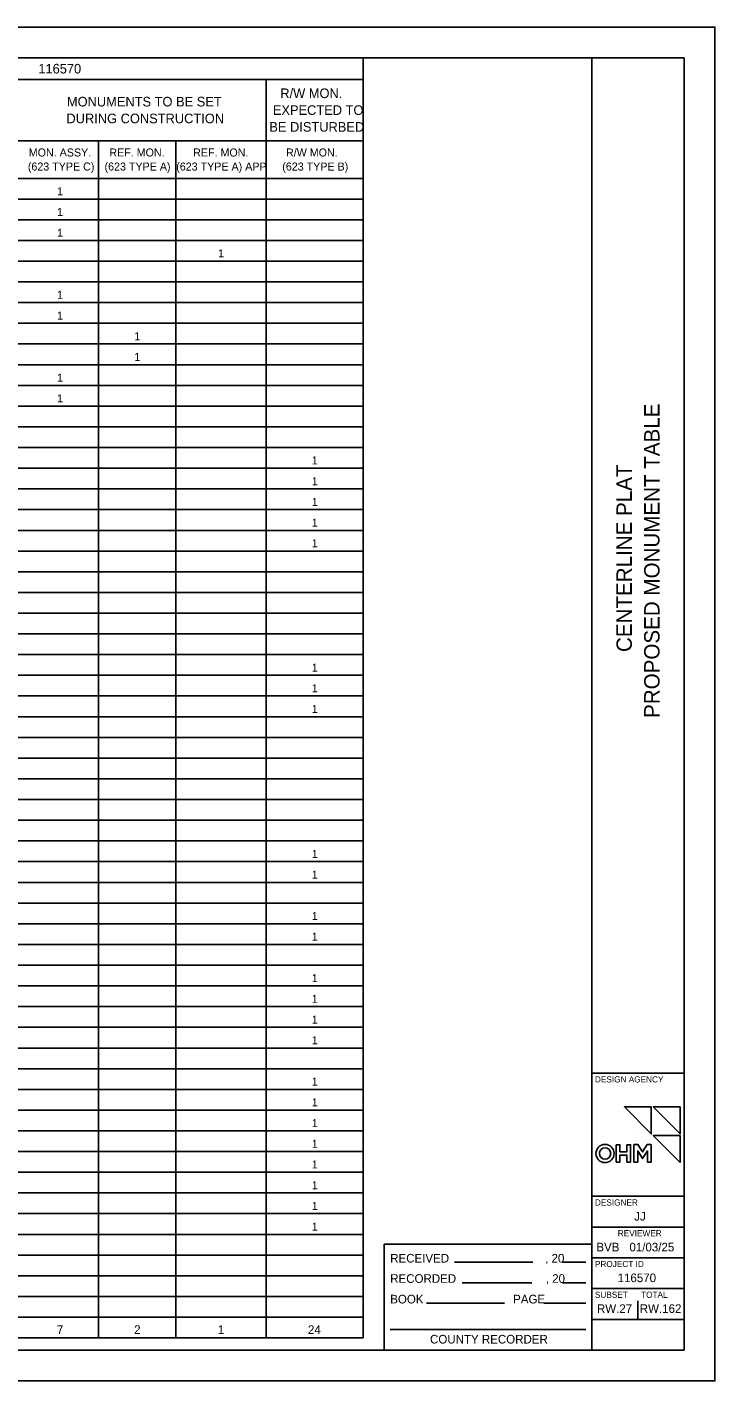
# Model space of a CAD drawing. Extents: x 0 to 34, y 0 to 22.
# Drawn here: x 22.82 to 34, y 0 to 22 of the extents above; entities that cross this region are included whole.
import ezdxf

# ---------------------------------------------------------------- set-up
doc = ezdxf.new("R2010")
doc.units = 0
for name, color, linetype in [('Default', 7, 'Continuous'), ('SH_Border', 7, 'Continuous'), ('SH_Cut_Line', 7, 'Continuous'), ('SH_Data', 7, 'Continuous'), ('SH_Text', 7, 'Continuous')]:
    doc.layers.add(name, color=color, linetype=linetype)

msp = doc.modelspace()

# ---------------------------------------------------------------- linework, layer by layer
at = {"layer": 'Default'}
for p, q in [((11.995, 21.5), (28.284, 21.5)), ((28.284, 21.5), (28.284, 0.699)), ((11.995, 21.148), (28.284, 21.148)), ((26.708, 21.148), (26.708, 0.699)), ((11.995, 20.154), (28.284, 20.154)), ((23.986, 20.154), (23.986, 0.699)), ((25.24, 20.154), (25.24, 0.699)), ((11.995, 19.542), (28.284, 19.542)), ((11.995, 19.206), (28.284, 19.206)), ((11.995, 18.869), (28.284, 18.869)), ((11.995, 18.533), (28.284, 18.533)), ((11.995, 18.196), (28.284, 18.196)), ((11.995, 17.86), (28.284, 17.86)), ((11.995, 17.523), (28.284, 17.523)), ((11.995, 17.187), (28.284, 17.187)), ((11.995, 16.85), (28.284, 16.85)), ((11.995, 16.514), (28.284, 16.514)), ((11.995, 16.177), (28.284, 16.177)), ((11.995, 15.841), (28.284, 15.841)), ((11.995, 15.505), (28.284, 15.505)), ((11.995, 15.168), (28.284, 15.168)), ((11.995, 14.832), (28.284, 14.832)), ((11.995, 14.495), (28.284, 14.495)), ((11.995, 14.159), (28.284, 14.159)), ((11.995, 13.822), (28.284, 13.822)), ((11.995, 13.486), (28.284, 13.486)), ((11.995, 13.149), (28.284, 13.149)), ((11.995, 12.813), (28.284, 12.813)), ((11.995, 12.476), (28.284, 12.476)), ((11.995, 12.14), (28.284, 12.14)), ((11.995, 11.803), (28.284, 11.803)), ((11.995, 11.467), (28.284, 11.467)), ((11.995, 11.13), (28.284, 11.13)), ((11.995, 10.794), (28.284, 10.794)), ((11.995, 10.457), (28.284, 10.457)), ((11.995, 10.121), (28.284, 10.121)), ((11.995, 9.784), (28.284, 9.784)), ((11.995, 9.448), (28.284, 9.448)), ((11.995, 9.111), (28.284, 9.111)), ((11.995, 8.775), (28.284, 8.775)), ((11.995, 8.438), (28.284, 8.438)), ((11.995, 8.102), (28.284, 8.102)), ((11.995, 7.765), (28.284, 7.765)), ((11.995, 7.429), (28.284, 7.429)), ((11.995, 7.092), (28.284, 7.092)), ((11.995, 6.756), (28.284, 6.756)), ((11.995, 6.42), (28.284, 6.42)), ((11.995, 6.083), (28.284, 6.083)), ((11.995, 5.747), (28.284, 5.747)), ((11.995, 5.41), (28.284, 5.41)), ((11.995, 5.074), (28.284, 5.074)), ((11.995, 4.737), (28.284, 4.737)), ((11.995, 4.401), (28.284, 4.401)), ((11.995, 4.064), (28.284, 4.064)), ((11.995, 3.728), (28.284, 3.728)), ((11.995, 3.391), (28.284, 3.391)), ((11.995, 3.055), (28.284, 3.055)), ((11.995, 2.718), (28.284, 2.718)), ((11.995, 2.382), (28.284, 2.382)), ((11.995, 2.045), (28.284, 2.045)), ((11.995, 1.709), (28.284, 1.709)), ((11.995, 1.372), (28.284, 1.372)), ((11.995, 1.036), (28.284, 1.036)), ((11.995, 0.699), (28.284, 0.699))]:
    msp.add_line(p, q, dxfattribs=at)
at = {"layer": 'SH_Border'}
for p, q in [((32, 0.5), (32, 21.5)), ((32, 5), (33.5, 5)), ((32, 3), (33.5, 3)), ((32, 2.5), (33.5, 2.5)), ((32, 2), (33.5, 2)), ((32, 1.5), (33.5, 1.5)), ((32, 1), (33.5, 1))]:
    msp.add_line(p, q, dxfattribs=at)
msp.add_lwpolyline([(1.5, 21.5), (33.5, 21.5), (33.5, 0.5), (1.5, 0.5)], close=True, dxfattribs=at)
at = {"layer": 'SH_Cut_Line'}
msp.add_lwpolyline([(0, 0), (34, 0), (34, 22), (0, 22)], close=True, dxfattribs=at)
at = {"layer": 'SH_Data'}
for p, q in [((32.75, 4), (32.75, 4)), ((32.745, 3.557), (32.745, 3.737)), ((32.745, 3.737), (32.824, 3.613)), ((32.824, 3.613), (32.903, 3.737)), ((32.903, 3.737), (32.903, 3.557)), ((32.75, 1), (32.75, 1.3))]:
    msp.add_line(p, q, dxfattribs=at)
for points in [[(32.53, 4.453), (32.966, 4.015), (32.966, 4.453), (32.53, 4.453)], [(32.997, 4.453), (33.433, 4.015), (33.433, 4.453), (32.997, 4.453)], [(32.997, 3.988), (33.433, 3.55), (33.433, 3.988), (32.997, 3.988)], [(32.824, 3.721), (32.748, 3.84), (32.685, 3.84), (32.685, 3.557), (32.745, 3.557)], [(32.903, 3.557), (32.963, 3.557), (32.963, 3.84), (32.9, 3.84), (32.824, 3.721)]]:
    msp.add_lwpolyline(points, dxfattribs=at)
for points in [[(32.966, 4.453), (32.966, 4.015), (32.53, 4.453)], [(33.433, 4.453), (33.433, 4.015), (32.997, 4.453)], [(33.433, 3.988), (33.433, 3.55), (32.997, 3.988)], [(32.397, 3.838), (32.457, 3.838), (32.457, 3.724), (32.571, 3.724), (32.571, 3.838), (32.631, 3.838), (32.631, 3.556), (32.571, 3.556), (32.571, 3.671), (32.457, 3.671), (32.457, 3.556), (32.397, 3.556)], [(32.397, 3.838), (32.457, 3.838), (32.457, 3.724), (32.571, 3.724), (32.571, 3.838), (32.631, 3.838), (32.631, 3.556), (32.571, 3.556), (32.571, 3.671), (32.457, 3.671), (32.457, 3.556), (32.397, 3.556)], [(32.9, 3.84), (32.963, 3.84), (32.963, 3.557), (32.903, 3.557), (32.903, 3.737), (32.824, 3.613), (32.745, 3.737), (32.745, 3.557), (32.685, 3.557), (32.685, 3.84), (32.748, 3.84), (32.824, 3.721)]]:
    msp.add_lwpolyline(points, close=True, dxfattribs=at)
for radius in [0.148, 0.148, 0.0927, 0.0927]:
    msp.add_circle((32.215, 3.695), radius, dxfattribs=at)
at = {"layer": 'SH_Text'}
for p, q in [((28.624, 0.5), (28.624, 2.224)), ((28.624, 2.224), (32, 2.224)), ((32, 2.224), (32, 0.5)), ((29.767, 1.929), (31.039, 1.929)), ((31.522, 1.929), (31.9, 1.929)), ((29.892, 1.596), (31.023, 1.596)), ((31.522, 1.596), (31.9, 1.596)), ((29.313, 1.262), (30.579, 1.262)), ((31.219, 1.262), (31.9, 1.262)), ((28.724, 0.834), (31.9, 0.834))]:
    msp.add_line(p, q, dxfattribs=at)

# ---------------------------------------------------------------- texts
at = {"layer": 'Default'}
for s, height, p in [('ERI-US 0006 - CONNECTIVITY CORRIDOR                                     116570', 0.156, (16.701, 21.246)), ('R/W MON.', 0.156, (26.938, 20.846)), ('MONUMENTS TO BE SET', 0.156, (23.471, 20.71)), ('EXPECTED TO', 0.156, (26.817, 20.573)), ('DURING CONSTRUCTION', 0.156, (23.463, 20.437)), ('BE DISTURBED', 0.156, (26.76, 20.3)), ('MON. ASSY.', 0.13, (22.851, 19.897)), ('REF. MON.', 0.13, (24.16, 19.897)), ('REF. MON.', 0.13, (25.522, 19.897)), ('R/W MON.', 0.13, (27.031, 19.897)), ('(623 TYPE C)', 0.13, (22.836, 19.669)), ('(623 TYPE A)', 0.13, (24.082, 19.669)), ('(623 TYPE A) APP', 0.13, (25.247, 19.669)), ('(623 TYPE B)', 0.13, (26.97, 19.669)), ('1', 0.13, (23.312, 19.267)), ('1', 0.13, (23.312, 18.931)), ('1', 0.13, (23.312, 18.594)), ('1', 0.13, (25.928, 18.258)), ('1', 0.13, (23.312, 17.585)), ('1', 0.13, (23.312, 17.248)), ('1', 0.13, (24.567, 16.912)), ('1', 0.13, (24.567, 16.575)), ('1', 0.13, (23.312, 16.239)), ('1', 0.13, (23.312, 15.902)), ('1', 0.13, (27.45, 14.893)), ('1', 0.13, (27.45, 14.556)), ('1', 0.13, (27.45, 14.22)), ('1', 0.13, (27.45, 13.883)), ('1', 0.13, (27.45, 13.547)), ('1', 0.13, (27.45, 11.528)), ('1', 0.13, (27.45, 11.191)), ('1', 0.13, (27.45, 10.855)), ('1', 0.13, (27.45, 8.5)), ('1', 0.13, (27.45, 8.163)), ('1', 0.13, (27.45, 7.49)), ('1', 0.13, (27.45, 7.154)), ('1', 0.13, (27.45, 6.481)), ('1', 0.13, (27.45, 6.144)), ('1', 0.13, (27.45, 5.808)), ('1', 0.13, (27.45, 5.471)), ('1', 0.13, (27.45, 4.798)), ('1', 0.13, (27.45, 4.462)), ('1', 0.13, (27.45, 4.125)), ('1', 0.13, (27.45, 3.789)), ('1', 0.13, (27.45, 3.452)), ('1', 0.13, (27.45, 3.116)), ('1', 0.13, (27.45, 2.779)), ('1', 0.13, (27.45, 2.443)), ('7', 0.143, (23.307, 0.761)), ('2', 0.143, (24.562, 0.761)), ('1', 0.143, (25.923, 0.761)), ('24', 0.143, (27.385, 0.761))]:
    msp.add_text(s, height=height, dxfattribs=at).set_placement(p)
at = {"layer": 'SH_Data'}
for s, p in [('PROPOSED MONUMENT TABLE', (33.1, 10.774)), ('CENTERLINE PLAT', (32.65, 11.845))]:
    msp.add_text(s, height=0.25, rotation=90, dxfattribs=at).set_placement(p)
for s, height, p in [('DESIGN AGENCY', 0.1, (32.05, 4.85)), ('DESIGNER', 0.1, (32.05, 2.85)), ('JJ', 0.14, (32.689, 2.605)), ('REVIEWER', 0.1, (32.422, 2.35)), ('BVB', 0.14, (32.074, 2.105)), ('01/03/25', 0.14, (32.611, 2.105)), ('PROJECT ID', 0.1, (32.05, 1.85)), ('116570', 0.14, (32.419, 1.605)), ('SUBSET', 0.1, (32.05, 1.35)), ('TOTAL', 0.1, (32.8, 1.35)), ('RW.27', 0.14, (32.083, 1.105)), ('RW.162', 0.14, (32.779, 1.105))]:
    msp.add_text(s, height=height, dxfattribs=at).set_placement(p)
at = {"layer": 'SH_Text'}
for s, p in [('RECEIVED                              , 20', (28.724, 1.924)), ('RECORDED                            , 20', (28.724, 1.594)), ('BOOK                            PAGE', (28.724, 1.259)), ('COUNTY RECORDER', (29.371, 0.608))]:
    msp.add_text(s, height=0.14, dxfattribs=at).set_placement(p)

doc.saveas('drawing.dxf')
